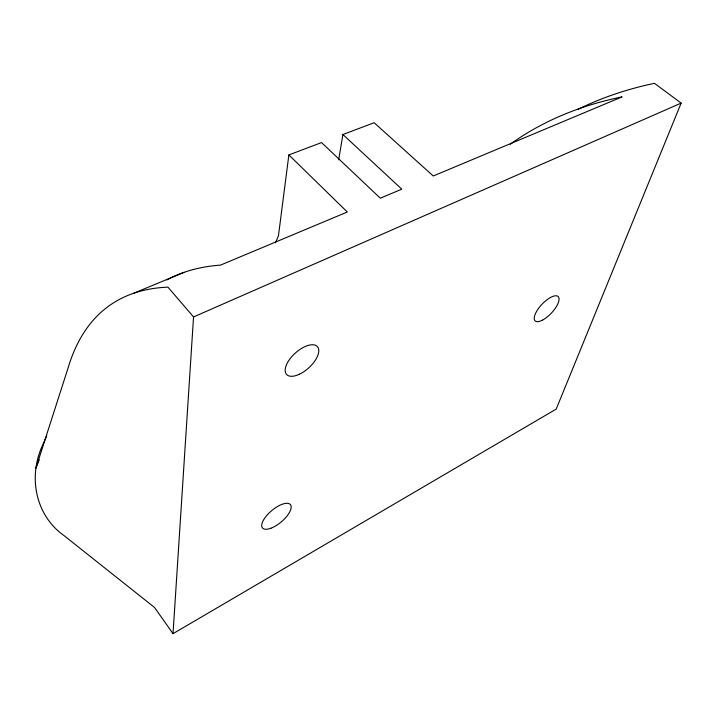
<?xml version="1.0" encoding="UTF-8"?>
<svg xmlns="http://www.w3.org/2000/svg" width="717" height="717" viewBox="0 0 717 717"><rect width="100%" height="100%" fill="white"/><g stroke="black" fill="none" stroke-linecap="round" stroke-linejoin="round"><path stroke-width="1.08" d="M577.759 109.45A700.151 419.875 42.3 0 1 654.46 83.324L681.15 103.105L556.213 409.075L173.021 633.676L193.545 316.95L167.93 287.141A959.436 296.462 54.7 0 0 68.106 367.875L35.931 468.067L39.256 459.794M510.226 144.251A715.199 416.12 43.4 0 1 622.069 96.894L433.247 175.997L374.157 122.724L342.905 134.518L401.798 189.171L380.279 198.188L321.548 142.584L288.861 154.926L278.474 235.615L275.507 242.794M338.684 159.828L342.905 134.518M46.766 435.775L40.968 448.932A73.815 68.348 -66 0 0 63.571 535.24L154.558 607.496L173.021 633.676M193.545 316.95L681.15 103.105M133.792 293.208L184.054 272.343M288.861 154.926L347.315 211.999L220.513 265.12A927.556 316.842 53.6 0 0 166.828 279.935M270.892 528.241A18.203 7.394 -40 0 0 291.039 505.879A18.203 7.394 -40 0 0 267.414 514.743A18.203 7.394 -40 0 0 270.892 528.241M542.339 320.203A16.769 6.453 -46.6 0 0 558.91 297.779A16.769 6.453 -46.6 0 0 538.691 308.185A16.769 6.453 -46.6 0 0 542.339 320.203M299.509 374.193A20.784 10.011 -42.1 0 0 317.613 346.849A20.784 10.011 -42.1 0 0 288.808 360.508A20.784 10.011 -42.1 0 0 299.509 374.193"/></g></svg>
